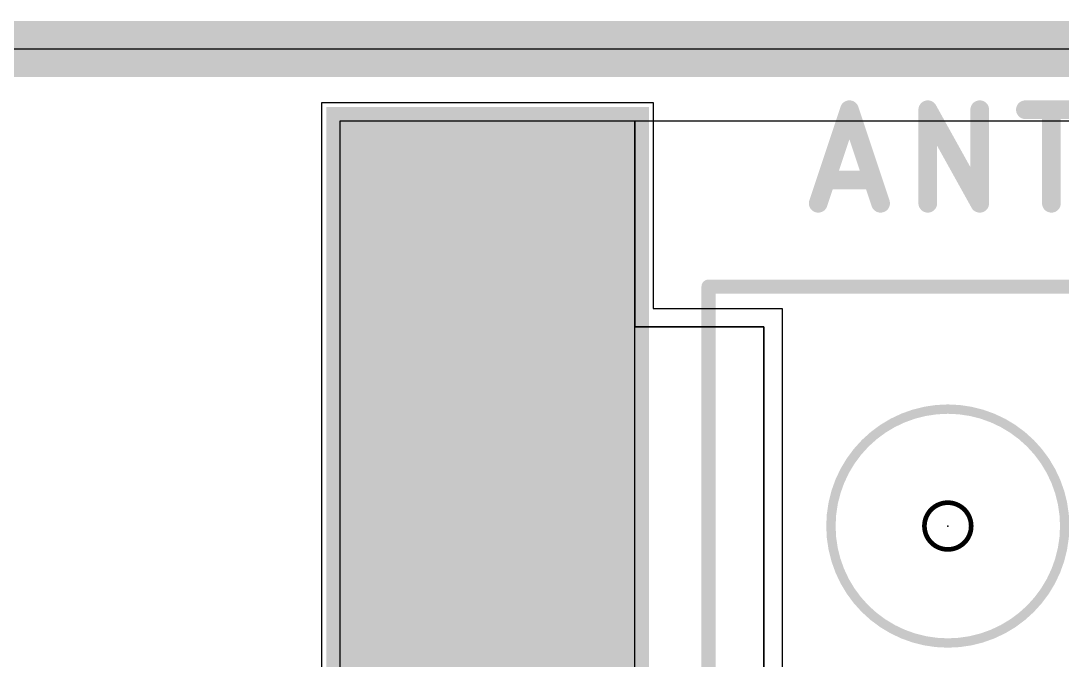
# Model space of a CAD drawing. Extents: x 40.2 to 61.4, y 22.5 to 56.
# Drawn here: x 45.76 to 51.42, y 52.56 to 56.03 of the extents above; entities that cross this region are included whole.
import ezdxf

# ---------------------------------------------------------------- set-up
doc = ezdxf.new("R2010")
doc.units = 0
for name, color, linetype in [('1', 12, 'CONTINUOUS'), ('16', 132, 'CONTINUOUS'), ('20', 31, 'CONTINUOUS'), ('21', 251, 'CONTINUOUS'), ('23', 53, 'CONTINUOUS'), ('29', 251, 'CONTINUOUS'), ('30', 251, 'CONTINUOUS'), ('31', 251, 'CONTINUOUS'), ('32', 251, 'CONTINUOUS'), ('41', 12, 'CONTINUOUS'), ('42', 132, 'CONTINUOUS'), ('51', 251, 'CONTINUOUS')]:
    doc.layers.add(name, color=color, linetype=linetype)

# ---------------------------------------------------------------- blocks, each defined once
blk = doc.blocks.new('RECT')
blk.add_solid([(-0.5, -0.5), (0.5, -0.5), (-0.5, 0.5), (0.5, 0.5)])

msp = doc.modelspace()

# ---------------------------------------------------------------- linework, layer by layer
at = {"layer": '1'}
for p, q in [((47.5, 55.4892), (49.1, 55.4892)), ((47.5, 51.0892), (47.5, 55.4892)), ((49.1, 55.4892), (49.1, 54.3702)), ((49.1, 54.3702), (49.8, 54.3702)), ((49.8, 54.3702), (49.8, 52.2082))]:
    msp.add_line(p, q, dxfattribs=at)
at = {"layer": '1', "const_width": 0.3048}
msp.add_lwpolyline([(44.45, 55.88), (57.15, 55.88)], dxfattribs=at)
at = {"layer": '16', "const_width": 0.3048}
msp.add_lwpolyline([(44.45, 55.88), (57.15, 55.88)], dxfattribs=at)
at = {"layer": '20'}
msp.add_line((44.45, 55.88), (57.15, 55.88), dxfattribs=at)
at = {"layer": '21'}
for points, const_width in [([(50.0961, 55.0418), (50.2655, 55.5498)], 0.1016), ([(50.2655, 55.5498), (50.4348, 55.0418)], 0.1016), ([(50.6913, 55.0418), (50.6913, 55.5498)], 0.1016), ([(50.6913, 55.5498), (50.9735, 55.0418)], 0.1016), ([(50.9735, 55.0418), (50.9735, 55.5498)], 0.1016), ([(51.2216, 55.5498), (51.5039, 55.5498)], 0.1016), ([(51.3628, 55.0418), (51.3628, 55.5498)], 0.1016), ([(50.3925, 55.1688), (50.1385, 55.1688)], 0.1016), ([(49.5, 54.5892), (52.1, 54.5892)], 0.0762)]:
    msp.add_lwpolyline(points, dxfattribs=dict(at, const_width=const_width))
for points, const_width in [([(50.2896, 55.5578, 1), (50.2414, 55.5418)], 0.0508), ([(50.2896, 55.5418, 1), (50.2414, 55.5578)], 0.0508), ([(50.7167, 55.5498, 1), (50.6659, 55.5498)], 0.0508), ([(50.7135, 55.5621, 1), (50.6691, 55.5375)], 0.0508), ([(50.9989, 55.5498, 1), (50.9481, 55.5498)], 0.0508), ([(51.2216, 55.5752, 1), (51.2216, 55.5244)], 0.0508), ([(51.3882, 55.5498, 1), (51.3374, 55.5498)], 0.0508), ([(50.1385, 55.1942, 1), (50.1385, 55.1434)], 0.0508), ([(50.3925, 55.1434, 1), (50.3925, 55.1942)], 0.0508), ([(50.072, 55.0498, 1), (50.1202, 55.0338)], 0.0508), ([(50.4107, 55.0338, 1), (50.4589, 55.0498)], 0.0508), ([(50.6659, 55.0418, 1), (50.7167, 55.0418)], 0.0508), ([(50.9481, 55.0418, 1), (50.9989, 55.0418)], 0.0508), ([(50.9513, 55.0295, 1), (50.9957, 55.0541)], 0.0508), ([(51.3374, 55.0418, 1), (51.3882, 55.0418)], 0.0508), ([(49.5, 54.6083, 1), (49.5, 54.5702)], 0.0381), ([(50.8, 52.6542, 1), (50.8, 53.9242, 1), (50.8, 52.6542)], 0.0508), ([(50.8, 53.1622, 1), (50.8, 53.4162, 1), (50.8, 53.1622)], 0.0254)]:
    msp.add_lwpolyline(points, format="xyb", dxfattribs=dict(at, const_width=const_width))
at = {"layer": '23'}
msp.add_point((50.8, 53.2892), dxfattribs=at)
at = {"layer": '29'}
for p, q in [((47.4, 55.5892), (49.2, 55.5892)), ((47.4, 50.9892), (47.4, 55.5892)), ((49.2, 55.5892), (49.2, 54.4702)), ((49.2, 54.4702), (49.9, 54.4702)), ((49.9, 54.4702), (49.9, 52.0702))]:
    msp.add_line(p, q, dxfattribs=at)
at = {"layer": '31'}
for p, q in [((47.5, 55.4892), (49.1, 55.4892)), ((47.5, 51.0892), (47.5, 55.4892)), ((49.1, 55.4892), (49.1, 54.3702)), ((49.1, 54.3702), (49.8, 54.3702)), ((49.8, 54.3702), (49.8, 52.1702))]:
    msp.add_line(p, q, dxfattribs=at)
at = {"layer": '41'}
for p, q in [((49.1, 55.4892), (52.5, 55.4892)), ((49.1, 54.3702), (49.1, 55.4892)), ((49.8, 54.3702), (49.1, 54.3702)), ((49.8, 52.1892), (49.8, 54.3702))]:
    msp.add_line(p, q, dxfattribs=at)
at = {"layer": '42'}
for p, q in [((49.1, 55.4892), (52.5, 55.4892)), ((49.1, 51.0892), (49.1, 55.4892))]:
    msp.add_line(p, q, dxfattribs=at)
at = {"layer": '51', "const_width": 0.0381}
for points in [[(49.5191, 54.5892, 1), (49.4809, 54.5892)], [(49.5, 54.6083, 1), (49.5, 54.5702)]]:
    msp.add_lwpolyline(points, format="xyb", dxfattribs=at)
at = {"layer": '51', "const_width": 0.0762}
for points in [[(49.5, 54.5892), (52.1, 54.5892)], [(49.5, 51.9892), (49.5, 54.5892)]]:
    msp.add_lwpolyline(points, dxfattribs=at)

# ---------------------------------------------------------------- block references
at = {"layer": '1', "xscale": 1.6, "yscale": 4.4}
msp.add_blockref('RECT', (48.3, 53.2892), dxfattribs=at)
at = {"layer": '16', "xscale": 1.6, "yscale": 4.4}
msp.add_blockref('RECT', (48.3, 53.2892), dxfattribs=at)
at = {"layer": '29', "xscale": 1.7524, "yscale": 4.5524}
msp.add_blockref('RECT', (48.3, 53.2892), dxfattribs=at)
at = {"layer": '30', "xscale": 1.7524, "yscale": 4.5524}
msp.add_blockref('RECT', (48.3, 53.2892), dxfattribs=at)
at = {"layer": '31', "xscale": 1.6, "yscale": 4.4}
msp.add_blockref('RECT', (48.3, 53.2892), dxfattribs=at)
at = {"layer": '32', "xscale": 1.6, "yscale": 4.4}
msp.add_blockref('RECT', (48.3, 53.2892), dxfattribs=at)

doc.saveas('drawing.dxf')
